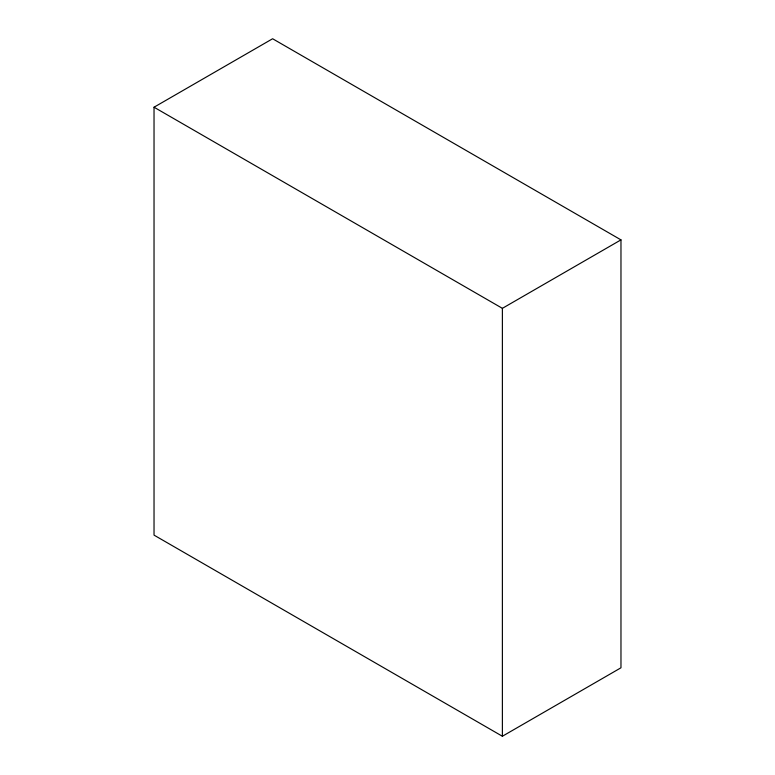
<?xml version="1.0" encoding="UTF-8"?>
<svg xmlns="http://www.w3.org/2000/svg" width="775" height="775" viewBox="0 0 775 775"><rect width="100%" height="100%" fill="white"/><g stroke="black" fill="none" stroke-linecap="round" stroke-linejoin="round"><path stroke-width="1.16" d="M154.031 107.212L272.616 38.75L620.969 239.872L620.969 667.788L502.384 736.25L154.031 535.128L154.031 107.212L502.384 308.334L620.969 239.872M502.384 308.334L502.384 736.25"/></g></svg>
